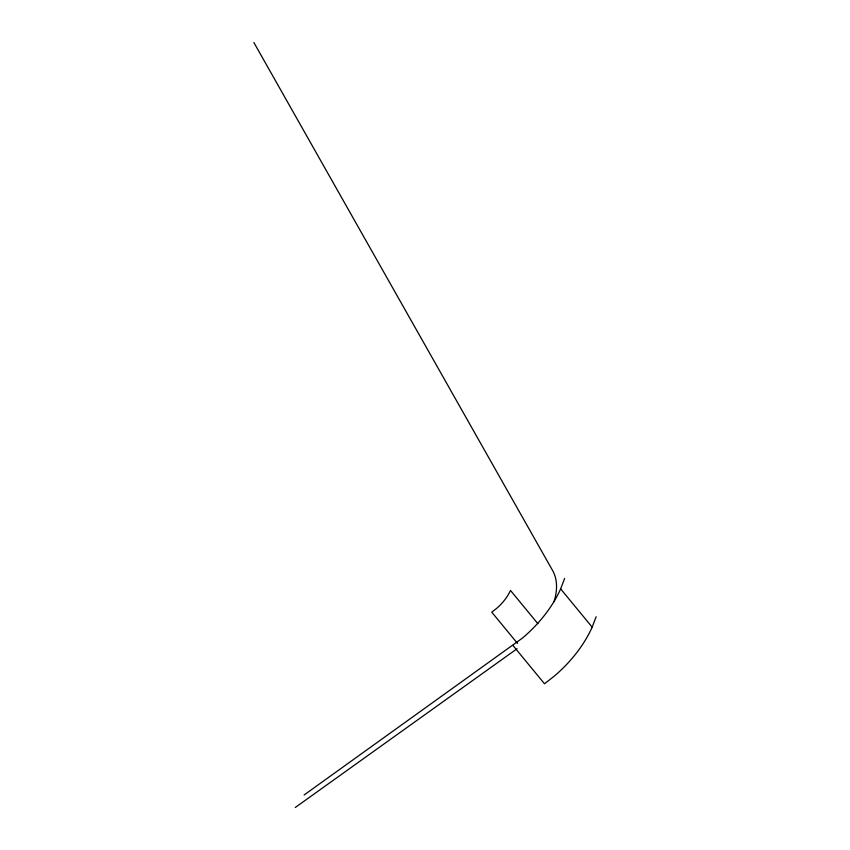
<?xml version="1.0" encoding="UTF-8"?>
<svg xmlns="http://www.w3.org/2000/svg" width="850" height="850" viewBox="0 0 850 850"><rect width="100%" height="100%" fill="white"/><g stroke="black" fill="none" stroke-linecap="round" stroke-linejoin="round"><path stroke-width="1.27" d="M304.109 794.973L522.516 638.042A100.47 62.379 -39.5 0 0 560.639 588.869L564.612 578.446M512.975 645.479L544.499 683.772L554.041 676.334A100.47 62.379 -39.5 0 0 592.163 627.151L596.137 616.739M295.258 807.5L517.055 648.741M560.639 588.869L592.163 627.151M537.859 623.666L510.478 590.41A37.071 23.014 -39.5 0 1 496.411 608.558L491.767 612.17L517.491 643.407M253.863 42.5L552.638 570.584A68.776 42.691 -39.5 0 1 554.041 601.651"/></g></svg>
